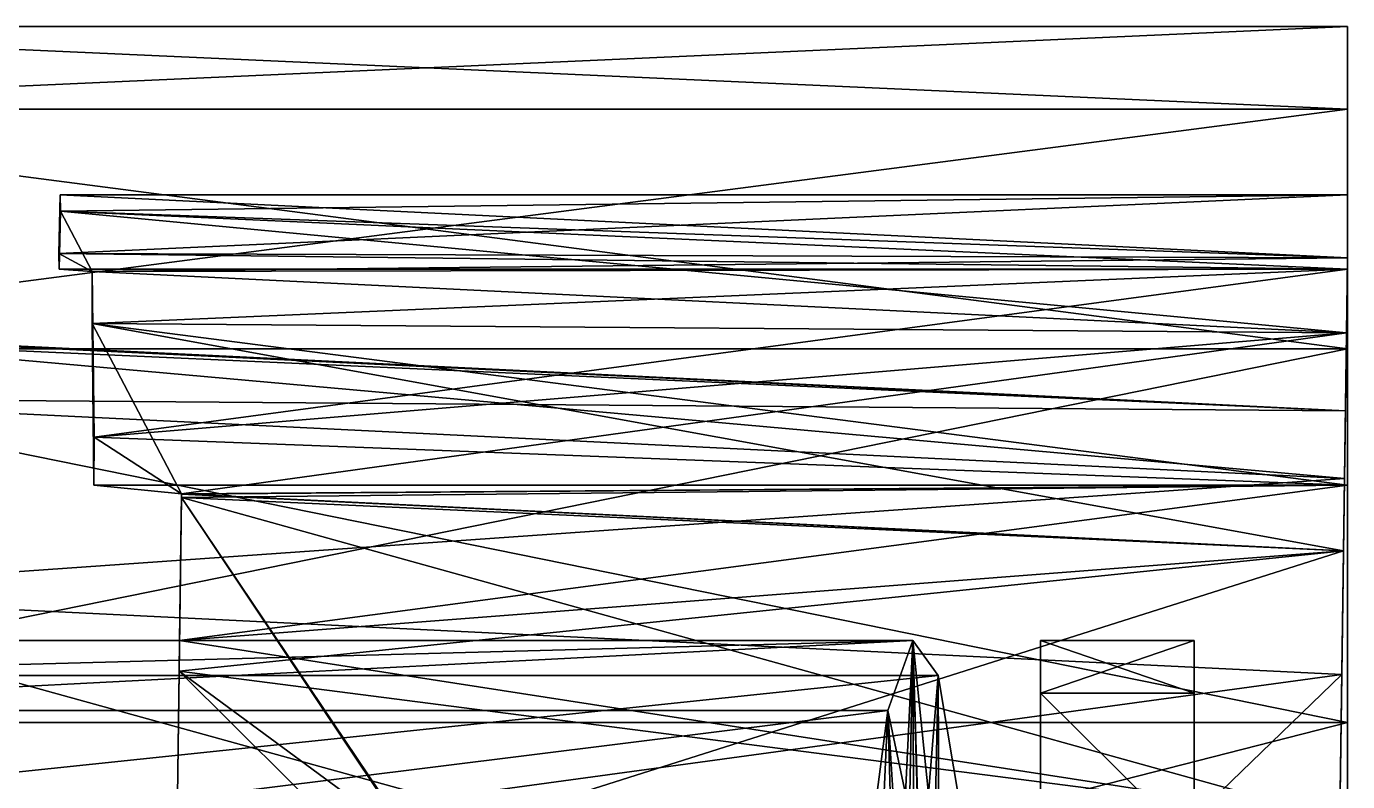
# Model space of a CAD drawing. Header units: metres. Extents: x -8.5 to 13.1, y -13 to 9.
# Drawn here: x 0.39 to 9, y 4.08 to 9 of the extents above; entities that cross this region are included whole.
import ezdxf

# ---------------------------------------------------------------- set-up
doc = ezdxf.new("R2010")
doc.units = ezdxf.units.M

msp = doc.modelspace()

# ---------------------------------------------------------------- linework, layer by layer
at = {"layer": 'STL2DXF'}
for points in [[(-3, 9, 14), (-3, 8.462, 17.399), (9, 9, 14)], [(9, 8.462, 10.601), (-3, 9, 14), (9, 9, 14)], [(9, 8.462, 17.399), (9, 9, 14), (-3, 8.462, 17.399)], [(9, 8.462, 10.601), (-3, 8.462, 10.601), (-3, 9, 14)], [(9, 8.462, 10.601), (9, 9, 14), (9, 7.903, 14)], [(9, 9, 14), (9, 8.462, 17.399), (9, 7.903, 14)], [(-3, 8.462, 17.399), (9, 6.899, 20.466), (9, 8.462, 17.399)], [(9, 6.899, 7.534), (-3, 6.899, 7.534), (9, 8.462, 10.601)], [(9, 8.462, 10.601), (-3, 6.899, 7.534), (-3, 8.462, 10.601)], [(-3, 6.899, 20.466), (9, 6.899, 20.466), (-3, 8.462, 17.399)], [(9, 7.903, 14), (9, 7.418, 10.94), (9, 8.462, 10.601)], [(9, 8.462, 17.399), (9, 6.899, 20.466), (9, 7.418, 17.06)], [(9, 7.418, 17.06), (9, 7.903, 14), (9, 8.462, 17.399)], [(9, 8.462, 10.601), (9, 7.418, 10.94), (9, 6.899, 7.534)], [(0.613, 7.903, 14), (9, 7.493, 14), (0.6036, 7.5196, 11.5811)], [(0.613, 7.903, 14), (0.6036, 7.5196, 11.5811), (9, 7.903, 14)], [(0.6036, 7.5196, 11.5811), (9, 7.418, 10.94), (9, 7.903, 14)], [(0.613, 7.9026, 14.0025), (9, 7.493, 14), (0.613, 7.903, 14)], [(0.613, 7.9026, 14.0025), (9, 7.903, 14), (0.6148, 7.7963, 14.6732)], [(0.613, 7.903, 14), (9, 7.903, 14), (0.613, 7.9026, 14.0025)], [(0.613, 7.9026, 14.0025), (0.6148, 7.7963, 14.6732), (9, 7.493, 14)], [(9, 7.903, 14), (9, 7.418, 17.06), (0.6148, 7.7963, 14.6732)], [(0.6055, 7.418, 17.06), (0.6148, 7.7963, 14.6732), (9, 7.418, 17.06)], [(0.6055, 7.418, 17.06), (0.8213, 7.4027, 17.09), (0.6148, 7.7963, 14.6732)], [(8.993, 7.004, 17.09), (9, 7.493, 14), (0.6148, 7.7963, 14.6732)], [(0.6148, 7.7963, 14.6732), (0.8213, 7.4027, 17.09), (8.993, 7.004, 17.09)], [(0.6036, 7.5196, 11.5811), (9, 7.493, 14), (0.8213, 7.4027, 10.91)], [(0.6053, 7.418, 10.94), (9, 7.418, 10.94), (0.6036, 7.5196, 11.5811)], [(0.6053, 7.418, 10.94), (0.6036, 7.5196, 11.5811), (0.8213, 7.4027, 10.91)], [(8.993, 7.004, 10.91), (0.8213, 7.4027, 10.91), (9, 7.493, 14)], [(9, 7.493, 14), (8.993, 7.004, 17.09), (8.986, 6.4961, 14)], [(9, 7.493, 14), (8.986, 6.4961, 14), (8.993, 7.004, 10.91)], [(0.6053, 7.418, 10.94), (0.8213, 7.4027, 10.91), (9, 7.418, 10.94)], [(0.6055, 7.418, 17.06), (9, 7.418, 17.06), (0.8213, 7.4027, 17.09)], [(0.8203, 7.0646, 17.7535), (9, 7.418, 17.06), (9, 6.011, 19.821)], [(0.8203, 7.0646, 17.7535), (0.8213, 7.4027, 17.09), (9, 7.418, 17.06)], [(8.993, 7.004, 17.09), (0.8213, 7.4027, 17.09), (0.8203, 7.0646, 17.7535)], [(0.8213, 7.4027, 10.91), (0.8335, 6.3232, 8.7917), (9, 7.418, 10.94)], [(0.8335, 6.3232, 8.7917), (0.8213, 7.4027, 10.91), (8.993, 7.004, 10.91)], [(9, 6.011, 8.179), (9, 7.418, 10.94), (0.8335, 6.3232, 8.7917)], [(9, 6.011, 8.179), (9, 6.899, 7.534), (9, 7.418, 10.94)], [(9, 6.011, 19.821), (9, 7.418, 17.06), (9, 6.899, 20.466)], [(0.8203, 7.0646, 17.7535), (8.973, 5.584, 19.878), (8.993, 7.004, 17.09)], [(8.973, 5.584, 19.878), (0.8203, 7.0646, 17.7535), (1.4042, 5.954, 19.878)], [(0.8321, 6.011, 19.821), (0.8203, 7.0646, 17.7535), (9, 6.011, 19.821)], [(0.8321, 6.011, 19.821), (1.4042, 5.954, 19.878), (0.8203, 7.0646, 17.7535)], [(-1.7331, 7.0199, 14), (-1.7394, 6.5789, 11.2182), (8.986, 6.4961, 14)], [(8.986, 6.4961, 14), (-1, 6.9758, 14.0518), (-1.7331, 7.0199, 14)], [(-1, 6.9758, 14.0518), (8.986, 6.4961, 14), (-1, 6.9482, 14.2258)], [(0.8335, 6.3232, 8.7917), (8.993, 7.004, 10.91), (1.4042, 5.954, 8.122)], [(8.973, 5.584, 8.122), (1.4042, 5.954, 8.122), (8.993, 7.004, 10.91)], [(8.973, 5.584, 8.122), (8.993, 7.004, 10.91), (8.9617, 4.7773, 8.7084)], [(8.9797, 6.0551, 11.218), (8.9617, 4.7773, 8.7084), (8.993, 7.004, 10.91)], [(8.9617, 4.7773, 19.2916), (8.9797, 6.0551, 16.782), (8.993, 7.004, 17.09)], [(8.9617, 4.7773, 19.2916), (8.993, 7.004, 17.09), (8.973, 5.584, 19.878)], [(8.9797, 6.0552, 11.2184), (8.9797, 6.0551, 11.218), (8.993, 7.004, 10.91)], [(8.9797, 6.0551, 16.782), (8.9797, 6.0552, 16.7816), (8.993, 7.004, 17.09)], [(8.9797, 6.0552, 16.7816), (8.986, 6.4961, 14), (8.993, 7.004, 17.09)], [(8.9797, 6.0552, 11.2184), (8.993, 7.004, 10.91), (8.986, 6.4961, 14)], [(-3, 4.466, 5.101), (-3, 6.899, 7.534), (9, 4.466, 5.101)], [(-3, 6.899, 7.534), (9, 6.899, 7.534), (9, 4.466, 5.101)], [(-3, 4.466, 22.899), (9, 4.466, 22.899), (9, 6.899, 20.466)], [(-3, 6.899, 20.466), (-3, 4.466, 22.899), (9, 6.899, 20.466)], [(-1, 6.9482, 14.2258), (8.9797, 6.0552, 16.7816), (-1.7394, 6.5789, 16.7818)], [(8.986, 6.4961, 14), (8.9797, 6.0552, 16.7816), (-1, 6.9482, 14.2258)], [(9, 4.466, 22.899), (9, 3.821, 22.011), (9, 6.899, 20.466)], [(9, 6.011, 19.821), (9, 6.899, 20.466), (9, 3.821, 22.011)], [(9, 4.466, 5.101), (9, 6.899, 7.534), (9, 6.011, 8.179)], [(-1.7394, 6.5789, 16.782), (8.9797, 6.0551, 16.782), (-1.7574, 5.3011, 19.2916)], [(-1.7574, 5.3011, 8.7084), (8.9797, 6.0551, 11.218), (-1.7394, 6.5789, 11.218)], [(8.9797, 6.0551, 16.782), (-1.7394, 6.5789, 16.782), (8.9797, 6.0552, 16.7816)], [(8.9797, 6.0551, 11.218), (8.9797, 6.0552, 11.2184), (-1.7394, 6.5789, 11.218)], [(-1.7394, 6.5789, 16.7818), (8.9797, 6.0552, 16.7816), (-1.7394, 6.5789, 16.782)], [(8.9797, 6.0552, 11.2184), (8.986, 6.4961, 14), (-1.7394, 6.5789, 11.2182)], [(-1.7394, 6.5789, 11.218), (8.9797, 6.0552, 11.2184), (-1.7394, 6.5789, 11.2182)], [(0.8325, 6.011, 8.179), (9, 6.011, 8.179), (0.8335, 6.3232, 8.7917)], [(0.8325, 6.011, 8.179), (0.8335, 6.3232, 8.7917), (1.4042, 5.954, 8.122)], [(8.9797, 6.0551, 11.218), (-1.7574, 5.3011, 8.7084), (8.9617, 4.7773, 8.7084)], [(8.9617, 4.7773, 19.2916), (-1.7574, 5.3011, 19.2916), (8.9797, 6.0551, 16.782)], [(1.4042, 5.954, 19.878), (0.8321, 6.011, 19.821), (9, 6.011, 19.821)], [(0.8325, 6.011, 8.179), (1.4042, 5.954, 8.122), (9, 6.011, 8.179)], [(9, 6.011, 19.821), (9, 3.821, 22.011), (1.3909, 5, 20.832)], [(9, 6.011, 19.821), (1.3909, 5, 20.832), (1.4042, 5.9526, 19.8794)], [(1.4042, 5.9526, 19.8794), (1.3909, 5, 20.832), (8.973, 5.584, 19.878)], [(1.4042, 5.954, 8.122), (1.4039, 5.9304, 8.0984), (9, 6.011, 8.179)], [(9, 6.011, 8.179), (1.4039, 5.9304, 8.0984), (9, 3.821, 5.989)], [(1.4042, 5.954, 8.122), (8.973, 5.584, 8.122), (1.4039, 5.9304, 8.0984)], [(1.4042, 5.954, 19.878), (9, 6.011, 19.821), (1.4042, 5.9526, 19.8794)], [(8.973, 5.584, 19.878), (1.4042, 5.954, 19.878), (1.4042, 5.9526, 19.8794)], [(9, 6.011, 8.179), (9, 3.821, 5.989), (9, 4.466, 5.101)], [(1.3743, 3.821, 5.989), (9, 3.821, 5.989), (1.4039, 5.9304, 8.0984)], [(1.4039, 5.9304, 8.0984), (2.9169, 3.6671, 5.9106), (1.3743, 3.821, 5.989)], [(2.9169, 3.6671, 5.9106), (1.4039, 5.9304, 8.0984), (2.9284, 3.666, 5.91)], [(2.9284, 3.666, 5.91), (1.4039, 5.9304, 8.0984), (8.973, 5.584, 8.122)], [(1.3909, 5, 20.832), (1.3881, 4.8, 21.032), (8.973, 5.584, 19.878)], [(1.3881, 4.8, 21.032), (2.9284, 3.666, 22.09), (8.973, 5.584, 19.878)], [(2.9284, 3.666, 22.09), (8.942, 3.372, 22.09), (8.973, 5.584, 19.878)], [(8.942, 3.372, 5.91), (2.9284, 3.666, 5.91), (8.973, 5.584, 8.122)], [(8.942, 3.372, 22.09), (8.9617, 4.7771, 19.292), (8.973, 5.584, 19.878)], [(8.942, 3.372, 5.91), (8.973, 5.584, 8.122), (8.9617, 4.7771, 8.708)], [(8.9617, 4.7773, 8.7084), (8.9617, 4.7771, 8.708), (8.973, 5.584, 8.122)], [(8.9617, 4.7773, 19.2916), (8.973, 5.584, 19.878), (8.9617, 4.7771, 19.292)], [(-1.7574, 5.3009, 8.708), (-1.7853, 3.3099, 6.717), (8.9617, 4.7771, 8.708)], [(-1.7853, 3.3099, 21.283), (-1.7574, 5.3009, 19.292), (7, 2.8806, 21.283)], [(-1.7574, 5.3011, 19.2916), (8.9617, 4.7773, 19.2916), (-1.7574, 5.3009, 19.292)], [(-1.7574, 5.3009, 8.708), (8.9617, 4.7773, 8.7084), (-1.7574, 5.3011, 8.7084)], [(8.9617, 4.7771, 8.708), (8.9617, 4.7773, 8.7084), (-1.7574, 5.3009, 8.708)], [(8.9617, 4.7771, 19.292), (7, 2.8806, 21.283), (-1.7574, 5.3009, 19.292)], [(8.9617, 4.7771, 19.292), (-1.7574, 5.3009, 19.292), (8.9617, 4.7773, 19.2916)], [(-2.661, 4.544, 11.522), (6.167, 5, 13.632), (6.005, 4.544, 11.487)], [(-2.661, 4.544, 11.522), (-2.498, 5, 13.667), (6.167, 5, 13.632)], [(-2.333, 4.771, 15.847), (6.167, 5, 13.632), (-2.498, 5, 13.667)], [(-2.333, 4.771, 15.847), (6.332, 4.771, 15.812), (6.167, 5, 13.632)], [(1.3881, 4.8, 21.032), (1.3909, 5, 20.832), (9, 3.821, 22.011)], [(6.167, 5, 13.632), (6.1193, 4, 13), (6.005, 4.544, 11.487)], [(6.1477, 4, 13.3757), (6.1193, 4, 13), (6.167, 5, 13.632)], [(6.1477, 4, 13.3757), (6.167, 5, 13.632), (6.171, 4, 13.6844)], [(6.1969, 4.003, 14.026), (6.167, 5, 13.632), (6.1983, 4, 14.0449)], [(6.1984, 4, 14.0459), (6.1983, 4, 14.0449), (6.167, 5, 13.632)], [(6.1984, 4, 14.0459), (6.167, 5, 13.632), (6.2706, 4, 15)], [(6.167, 5, 13.632), (6.1954, 4, 14.0071), (6.171, 4, 13.6844)], [(6.167, 5, 13.632), (6.332, 4.771, 15.812), (6.2706, 4, 15)], [(6.1969, 4.003, 14.026), (6.1954, 4, 14.0071), (6.167, 5, 13.632)], [(7, 5, 14), (7, 4.657, 11.837), (7, 4.657, 16.163)], [(7, 5, 14), (8, 5, 14), (8, 4.657, 11.837)], [(7, 5, 14), (8, 4.657, 11.837), (7, 4.657, 11.837)], [(7, 4.657, 16.163), (8, 4.657, 16.163), (8, 5, 14)], [(7, 4.657, 16.163), (8, 5, 14), (7, 5, 14)], [(8, 4.657, 16.163), (8, 4, 14), (8, 5, 14)], [(8, 4.657, 11.837), (8, 5, 14), (8, 4, 14)], [(-2.182, 3.879, 17.851), (6.332, 4.771, 15.812), (-2.333, 4.771, 15.847)], [(6.332, 4.771, 15.812), (-2.182, 3.879, 17.851), (6.483, 3.879, 17.816)], [(8.9338, 2.7861, 6.717), (8.9617, 4.7771, 8.708), (-1.7853, 3.3099, 6.717)], [(2.4848, 3.7102, 22.0674), (1.3881, 4.8, 21.032), (1.3743, 3.821, 22.011)], [(1.3743, 3.821, 22.011), (1.3881, 4.8, 21.032), (9, 3.821, 22.011)], [(2.4848, 3.7102, 22.0674), (2.9284, 3.666, 22.09), (1.3881, 4.8, 21.032)], [(6.3116, 3.7627, 15.542), (6.2706, 4, 15), (6.332, 4.771, 15.812)], [(6.3116, 3.7627, 15.542), (6.332, 4.771, 15.812), (6.3371, 3.7091, 15.8806)], [(6.3371, 3.709, 15.881), (6.3371, 3.7091, 15.8806), (6.332, 4.771, 15.812)], [(6.332, 4.771, 15.812), (6.483, 3.879, 17.816), (6.3371, 3.709, 15.881)], [(8.9338, 2.7861, 21.283), (7, 2.8806, 21.283), (8.9617, 4.7771, 19.292)], [(8.9338, 2.7861, 21.283), (8.9617, 4.7771, 19.292), (8.942, 3.372, 22.09)], [(8.9338, 2.7861, 6.717), (8.942, 3.372, 5.91), (8.9617, 4.7771, 8.708)], [(7, 4.657, 16.163), (7, 0.163, 20.657), (7, 3.663, 18.114)], [(7, -6.114, 19.663), (7, 4.657, 16.163), (7, -7.663, 18.114)], [(7, -4.163, 20.657), (7, 4.657, 16.163), (7, -6.114, 19.663)], [(7, -2, 21), (7, 4.657, 16.163), (7, -4.163, 20.657)], [(7, 0.163, 20.657), (7, 4.657, 16.163), (7, -2, 21)], [(7, 4.657, 11.837), (7, 3.663, 9.886), (7, 4.657, 16.163)], [(7, 3.663, 9.886), (7, 2.114, 8.337), (7, 4.657, 16.163)], [(7, 2.114, 8.337), (7, 0.163, 7.343), (7, 4.657, 16.163)], [(7, 4.657, 16.163), (7, -6.114, 8.337), (7, -7.663, 9.886)], [(7, -7.663, 9.886), (7, -8.657, 11.837), (7, 4.657, 16.163)], [(7, -4.163, 7.343), (7, 4.657, 16.163), (7, -2, 7)], [(7, -6.114, 8.337), (7, 4.657, 16.163), (7, -4.163, 7.343)], [(7, 0.163, 7.343), (7, -2, 7), (7, 4.657, 16.163)], [(7, -8.657, 16.163), (7, 4.657, 16.163), (7, -9, 14)], [(7, -8.657, 11.837), (7, -9, 14), (7, 4.657, 16.163)], [(7, -7.663, 18.114), (7, 4.657, 16.163), (7, -8.657, 16.163)], [(8, 4.657, 16.163), (7, 4.657, 16.163), (8, 3.663, 18.114)], [(7, 3.663, 18.114), (8, 3.663, 18.114), (7, 4.657, 16.163)], [(7, 4.657, 11.837), (8, 4.657, 11.837), (8, 3.663, 9.886)], [(7, 4.657, 11.837), (8, 3.663, 9.886), (7, 3.663, 9.886)], [(8, 4.657, 11.837), (8, 3.706, 12.146), (8, 3.663, 9.886)], [(8, 4, 14), (8, 3.706, 12.146), (8, 4.657, 11.837)], [(8, 4.657, 16.163), (8, 3.663, 18.114), (8, 3.706, 15.854)], [(8, 4.657, 16.163), (8, 3.706, 15.854), (8, 4, 14)], [(-2.804, 3.447, 9.623), (6.005, 4.544, 11.487), (5.861, 3.447, 9.588)], [(-2.804, 3.447, 9.623), (-2.661, 4.544, 11.522), (6.005, 4.544, 11.487)], [(5.9299, 2.856, 10.498), (5.861, 3.447, 9.588), (6.005, 4.544, 11.487)], [(6.0337, 3.554, 11.867), (5.9299, 2.856, 10.498), (6.005, 4.544, 11.487)], [(6.005, 4.544, 11.487), (6.1193, 4, 13), (6.0567, 3.709, 12.171)], [(6.005, 4.544, 11.487), (6.0567, 3.709, 12.171), (6.0337, 3.554, 11.867)], [(-3, 1.399, 3.538), (9, 4.466, 5.101), (9, 1.399, 3.538)], [(9, 4.466, 5.101), (-3, 1.399, 3.538), (-3, 4.466, 5.101)], [(9, 1.399, 24.462), (-3, 4.466, 22.899), (-3, 1.399, 24.462)], [(-3, 4.466, 22.899), (9, 1.399, 24.462), (9, 4.466, 22.899)], [(9, 3.821, 5.989), (9, 1.06, 4.582), (9, 4.466, 5.101)], [(9, 3.821, 22.011), (9, 4.466, 22.899), (9, 1.06, 23.418)], [(9, 1.399, 24.462), (9, 1.06, 23.418), (9, 4.466, 22.899)], [(9, 1.399, 3.538), (9, 4.466, 5.101), (9, 1.06, 4.582)]]:
    msp.add_3dface(points, dxfattribs=at)

doc.saveas('drawing.dxf')
